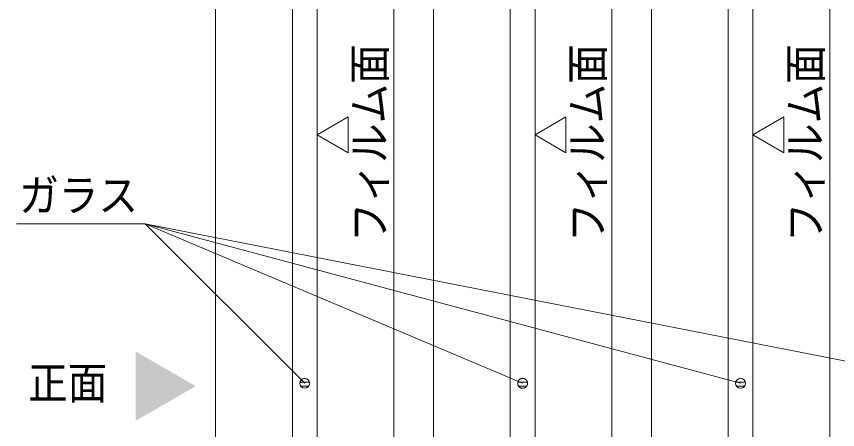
# Model space of a CAD drawing. Units: millimetres, scale not verified. Extents: x -6062 to 6062, y -3045 to 3045.
# Drawn here: x 540 to 1369, y -459 to -42 of the extents above; entities that cross this region are included whole.
import ezdxf
from ezdxf.enums import TextEntityAlignment as Align

# ---------------------------------------------------------------- set-up
doc = ezdxf.new("R2010")
doc.units = ezdxf.units.MM
doc.header["$LTSCALE"] = 20
doc.layers.add('0-3_2寸法-3', color=7, linetype='Continuous', lineweight=9)
doc.layers.add('0-4_3一般', color=7, linetype='Continuous', lineweight=9)
doc.styles.add('ＭＳ ゴシック', font='')
doc.styles.get('ＭＳ ゴシック').set_extended_font_data('MS Gothic')

# ---------------------------------------------------------------- blocks, each defined once
blk = doc.blocks.new('グループ-9')
at = {"layer": '0-4_3一般'}
for p, q in [((60913.7, 13704.9), (60913.7, -35100)), ((61413.7, -35100), (61413.7, 13704.9))]:
    blk.add_line(p, q, dxfattribs=at)
blk.add_lwpolyline([(62963.7, 16304.9), (62963.7, -37700), (59363.7, -37700), (59363.7, 16304.9)], close=True, dxfattribs=at)
blk = doc.blocks.new('グループ-11')
at = {"layer": '0-4_3一般'}
for p, q in [((54963.7, -37700), (54963.7, 16304.9)), ((58563.7, 16304.9), (58563.7, -37700))]:
    blk.add_line(p, q, dxfattribs=at)
blk.add_lwpolyline([(57013.7, -35100), (57013.7, 13704.9), (56513.7, 13704.9), (56513.7, -35100)], close=True, dxfattribs=at)
blk = doc.blocks.new('グループ-75')
at = {"layer": '0-4_3一般'}
for p, q in [((52113.7, 13704.9), (52113.7, -35100)), ((52613.7, -35100), (52613.7, 13704.9))]:
    blk.add_line(p, q, dxfattribs=at)
blk.add_lwpolyline([(54163.7, 16304.9), (54163.7, -37700), (50563.7, -37700), (50563.7, 16304.9)], close=True, dxfattribs=at)
blk = doc.blocks.new('グループ-103')
at = {"layer": '0-4_3一般'}
for name in ['グループ-75', 'グループ-11', 'グループ-9']:
    blk.add_blockref(name, (0, 0), dxfattribs=at)
blk = doc.blocks.new('グループ-104')
at = {"layer": '0-4_3一般'}
blk.add_blockref('グループ-103', (0, 0), dxfattribs=at)

msp = doc.modelspace()

# ---------------------------------------------------------------- linework, layer by layer
at = {"layer": '0-3_2寸法-3'}
for p, q in [((669.63, -250.95), (1050.68, -412)), ((669.63, -250.95), (1270.68, -412)), ((669.63, -250.95), (1490.68, -412)), ((835.58, -411.01), (825.79, -411.01)), ((830.85, -407.01), (830.51, -407.01)), ((830.85, -407.01), (830.51, -407.01)), ((1055.59, -411.01), (1045.78, -411.01)), ((1051.05, -407.01), (1050.32, -407.01)), ((1051.05, -407.01), (1050.32, -407.01)), ((1275.58, -411.01), (1265.79, -411.01)), ((1270.86, -407.01), (1270.51, -407.01)), ((1270.86, -407.01), (1270.51, -407.01)), ((834.68, -415.01), (826.69, -415.01)), ((1054.69, -415.01), (1046.68, -415.01)), ((1274.68, -415.01), (1266.69, -415.01))]:
    msp.add_line(p, q, dxfattribs=at)
for points in [[(874.43, -143.1), (874.43, -179.17), (843.18, -161.14)], [(1094.43, -143.1), (1094.43, -179.17), (1063.18, -161.14)], [(1314.43, -143.1), (1314.43, -179.17), (1283.18, -161.14)]]:
    msp.add_lwpolyline(points, close=True, dxfattribs=at)
for points in [[(830.68, -412), (669.63, -250.95), (539.6, -250.95)], [(1045.72, -412.69), (1045.7, -412.45), (1045.68, -412.2), (1045.68, -411.96), (1045.68, -411.71), (1045.7, -411.47), (1045.74, -411.22), (1045.78, -410.98), (1045.84, -410.74), (1045.9, -410.5), (1045.98, -410.27), (1046.07, -410.04), (1046.18, -409.82), (1046.29, -409.6), (1046.41, -409.39), (1046.54, -409.18), (1046.69, -408.98), (1046.84, -408.79), (1047, -408.6), (1047.17, -408.43), (1047.35, -408.26), (1047.54, -408.1), (1047.74, -407.95), (1047.94, -407.81), (1048.15, -407.68), (1048.36, -407.56), (1048.58, -407.45), (1048.81, -407.36), (1049.04, -407.27), (1049.27, -407.2), (1049.51, -407.13), (1049.75, -407.08), (1049.99, -407.04), (1050.24, -407.01), (1050.48, -407), (1050.73, -406.99), (1050.97, -407), (1051.22, -407.02), (1051.46, -407.05), (1051.7, -407.1)], [(1046.79, -415.14), (1046.64, -414.95), (1046.5, -414.75), (1046.37, -414.54), (1046.25, -414.32), (1046.14, -414.1), (1046.04, -413.88), (1045.95, -413.65), (1045.88, -413.41), (1045.82, -413.17), (1045.76, -412.93), (1045.72, -412.69), (1045.7, -412.45), (1045.68, -412.2), (1045.68, -411.96), (1045.68, -411.71), (1045.7, -411.47), (1045.74, -411.22), (1045.78, -410.98), (1045.84, -410.74), (1045.9, -410.5), (1045.98, -410.27), (1046.07, -410.04)], [(1053.01, -416.44), (1052.78, -416.55), (1052.56, -416.64), (1052.33, -416.73), (1052.1, -416.8), (1051.86, -416.87), (1051.62, -416.92), (1051.37, -416.96), (1051.13, -416.99), (1050.89, -417), (1050.64, -417.01), (1050.39, -417), (1050.15, -416.98), (1049.91, -416.95), (1049.66, -416.9), (1049.42, -416.85), (1049.19, -416.78), (1048.96, -416.7), (1048.73, -416.61), (1048.5, -416.51), (1048.28, -416.4), (1048.07, -416.27), (1047.87, -416.14), (1047.67, -416), (1047.47, -415.84), (1047.29, -415.68), (1047.11, -415.51), (1046.94, -415.33), (1046.79, -415.14), (1046.64, -414.95), (1046.5, -414.75), (1046.37, -414.54), (1046.25, -414.32), (1046.14, -414.1), (1046.04, -413.88), (1045.95, -413.65), (1045.88, -413.41), (1045.82, -413.17), (1045.76, -412.93), (1045.72, -412.69)], [(1046.07, -410.04), (1046.18, -409.82), (1046.29, -409.6), (1046.41, -409.39), (1046.54, -409.18), (1046.69, -408.98), (1046.84, -408.79), (1047, -408.6), (1047.17, -408.43), (1047.35, -408.26), (1047.54, -408.1), (1047.74, -407.95), (1047.94, -407.81), (1048.15, -407.68), (1048.36, -407.56), (1048.58, -407.45), (1048.81, -407.36), (1049.04, -407.27), (1049.27, -407.2), (1049.51, -407.13), (1049.75, -407.08), (1049.99, -407.04), (1050.24, -407.01), (1050.48, -407), (1050.73, -406.99), (1050.97, -407), (1051.22, -407.02), (1051.46, -407.05), (1051.7, -407.1), (1051.94, -407.15), (1052.18, -407.22), (1052.41, -407.3), (1052.64, -407.39), (1052.86, -407.49), (1053.08, -407.6), (1053.3, -407.73), (1053.5, -407.86), (1053.7, -408), (1053.89, -408.16), (1054.08, -408.32)], [(1051.7, -407.1), (1051.94, -407.15), (1052.18, -407.22), (1052.41, -407.3), (1052.64, -407.39), (1052.86, -407.49), (1053.08, -407.6), (1053.3, -407.73), (1053.5, -407.86), (1053.7, -408), (1053.89, -408.16), (1054.08, -408.32), (1054.25, -408.49), (1054.42, -408.67), (1054.58, -408.86), (1054.73, -409.05), (1054.87, -409.25), (1055, -409.46), (1055.12, -409.68), (1055.23, -409.9), (1055.33, -410.12), (1055.41, -410.35), (1055.49, -410.59), (1055.55, -410.83), (1055.6, -411.07), (1055.64, -411.31), (1055.67, -411.55), (1055.69, -411.8), (1055.69, -412.04), (1055.68, -412.29), (1055.66, -412.53), (1055.63, -412.78), (1055.59, -413.02), (1055.53, -413.26), (1055.46, -413.5), (1055.38, -413.73), (1055.29, -413.96), (1055.19, -414.18), (1055.08, -414.4), (1054.96, -414.61)], [(1054.08, -408.32), (1054.25, -408.49), (1054.42, -408.67), (1054.58, -408.86), (1054.73, -409.05), (1054.87, -409.25), (1055, -409.46), (1055.12, -409.68), (1055.23, -409.9), (1055.33, -410.12), (1055.41, -410.35), (1055.49, -410.59), (1055.55, -410.83), (1055.6, -411.07), (1055.64, -411.31), (1055.67, -411.55), (1055.69, -411.8), (1055.69, -412.04), (1055.68, -412.29), (1055.66, -412.53), (1055.63, -412.78), (1055.59, -413.02), (1055.53, -413.26), (1055.46, -413.5), (1055.38, -413.73), (1055.29, -413.96), (1055.19, -414.18), (1055.08, -414.4), (1054.96, -414.61), (1054.82, -414.82), (1054.68, -415.02), (1054.53, -415.21), (1054.36, -415.4), (1054.19, -415.57), (1054.01, -415.74), (1053.83, -415.9), (1053.63, -416.05), (1053.43, -416.19), (1053.22, -416.32), (1053.01, -416.44)], [(1054.96, -414.61), (1054.82, -414.82), (1054.68, -415.02), (1054.53, -415.21), (1054.36, -415.4), (1054.19, -415.57), (1054.01, -415.74), (1053.83, -415.9), (1053.63, -416.05), (1053.43, -416.19), (1053.22, -416.32), (1053.01, -416.44), (1052.78, -416.55), (1052.56, -416.64), (1052.33, -416.73), (1052.1, -416.8), (1051.86, -416.87), (1051.62, -416.92), (1051.37, -416.96), (1051.13, -416.99), (1050.89, -417), (1050.64, -417.01), (1050.39, -417), (1050.15, -416.98), (1049.91, -416.95), (1049.66, -416.9), (1049.42, -416.85), (1049.19, -416.78), (1048.96, -416.7), (1048.73, -416.61), (1048.5, -416.51), (1048.28, -416.4), (1048.07, -416.27), (1047.87, -416.14), (1047.67, -416), (1047.47, -415.84), (1047.29, -415.68), (1047.11, -415.51), (1046.94, -415.33), (1046.79, -415.14)]]:
    msp.add_lwpolyline(points, dxfattribs=at)
for centre in [(830.68, -412), (830.68, -412), (1270.68, -412), (1270.68, -412)]:
    msp.add_circle(centre, 5.01, dxfattribs=at)
msp.add_solid([(659.93, -379.8), (720.68, -414.88), (659.93, -449.95)], dxfattribs=at)

# ---------------------------------------------------------------- block references
at = {"layer": '0-4_3一般', "xscale": 0.05, "yscale": 0.05}
msp.add_blockref('グループ-104', (-1787.5, 0), dxfattribs=at)

# ---------------------------------------------------------------- texts
at = {"layer": '0-3_2寸法-3', "style": 'ＭＳ ゴシック', "width": 0.9}
for p in [(922.03, -269.5), (1142.03, -269.5), (1362.03, -269.5)]:
    msp.add_text('フィルム面', height=32.55, rotation=90, dxfattribs=at).set_placement(p, align=Align.BOTTOM_LEFT)
for s, p in [('ガラス', (542.45, -248.18)), ('正面', (551.46, -437.66))]:
    msp.add_text(s, height=32.55, dxfattribs=at).set_placement(p, align=Align.BOTTOM_LEFT)

doc.saveas('drawing.dxf')
